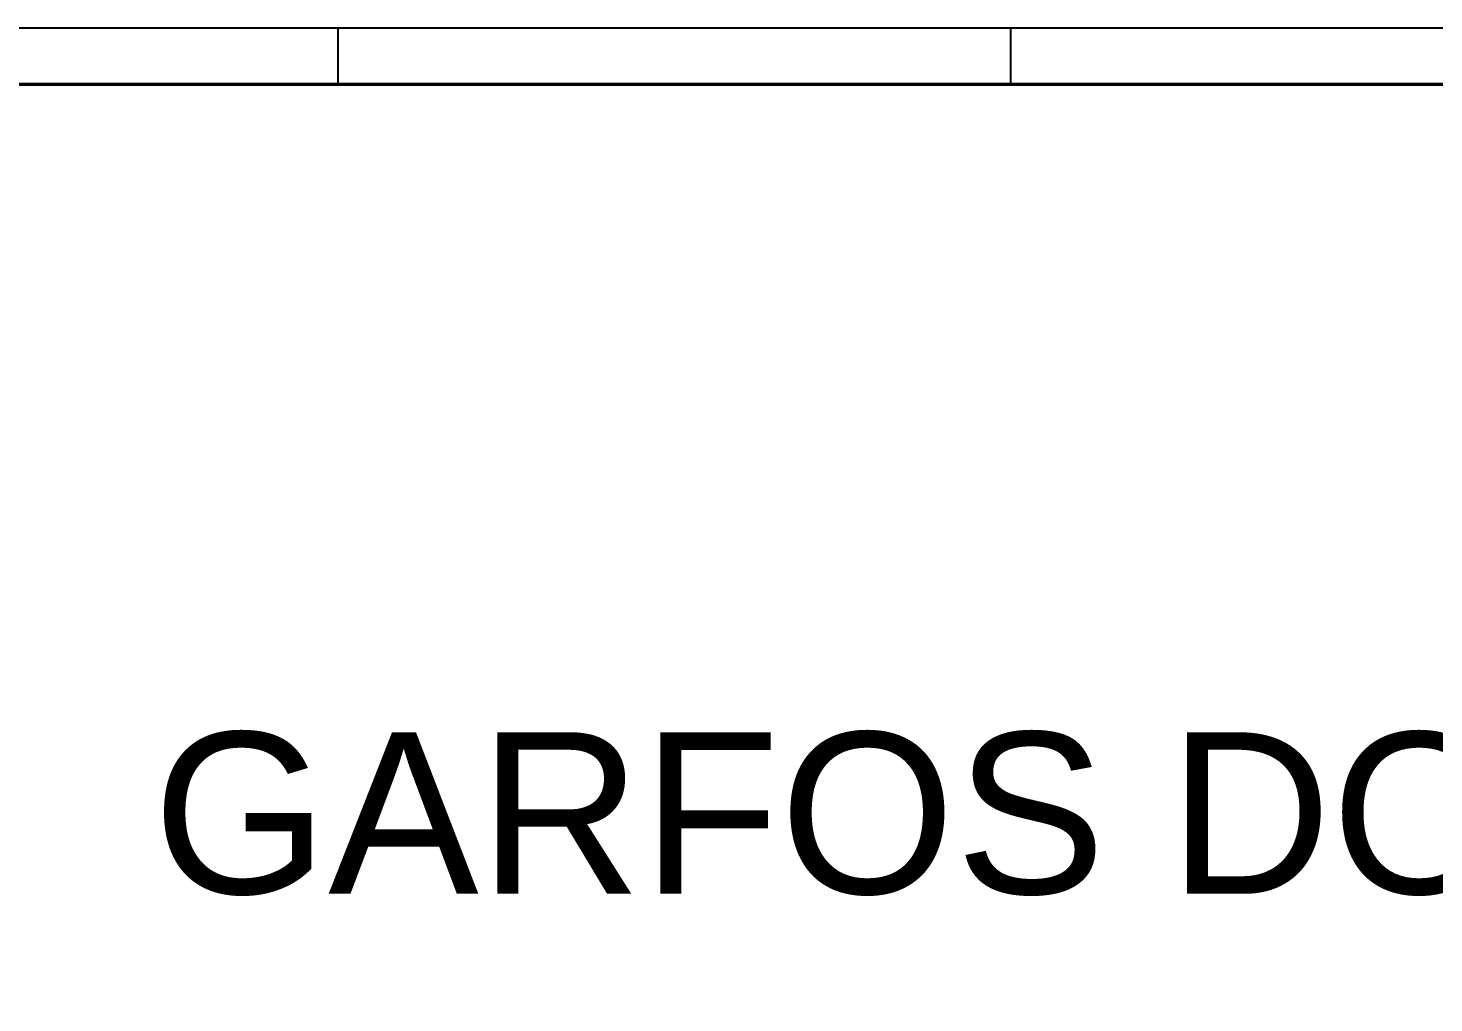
# Model space of a CAD drawing. Extents: x 15230 to 29563, y 3128 to 7338.
# Drawn here: x 24909 to 26157, y 6472 to 7338 of the extents above; entities that cross this region are included whole.
import ezdxf

# ---------------------------------------------------------------- set-up
doc = ezdxf.new("R2010")
doc.units = 0
doc.styles.add('R80-50', font='arial.ttf', dxfattribs={"height": 10})

# ---------------------------------------------------------------- blocks, each defined once
blk = doc.blocks.new('*U6')
at = {"color": 7}
for p, q in [((-8495, 8310), (-8495, 8210)), ((-7300, 8310), (-7300, 8210))]:
    blk.add_line(p, q, dxfattribs=at)
blk.add_lwpolyline([(-11790, 8310), (-11790, -100), (100, -100), (100, 8310)], close=True, dxfattribs=at)
at = {"color": 7, "const_width": 6}
blk.add_lwpolyline([(-11540, 8210), (-11540, 0), (0, 0), (0, 8210)], close=True, dxfattribs=at)

msp = doc.modelspace()

# ---------------------------------------------------------------- block references
at = {"xscale": 0.5, "yscale": 0.5, "zscale": 0.5}
msp.add_blockref('*U6', (29431.31, 3183.48), dxfattribs=at)

# ---------------------------------------------------------------- texts
at = {"color": 1, "insert": (25019.44, 6712.96), "char_height": 143.5155, "attachment_point": 1, "style": 'R80-50'}
msp.add_mtext_dynamic_manual_height_columns('GARFOS DO ADITIVO', width=2723.0566, gutter_width=498.32, heights=[0], dxfattribs=at)

doc.saveas('drawing.dxf')
